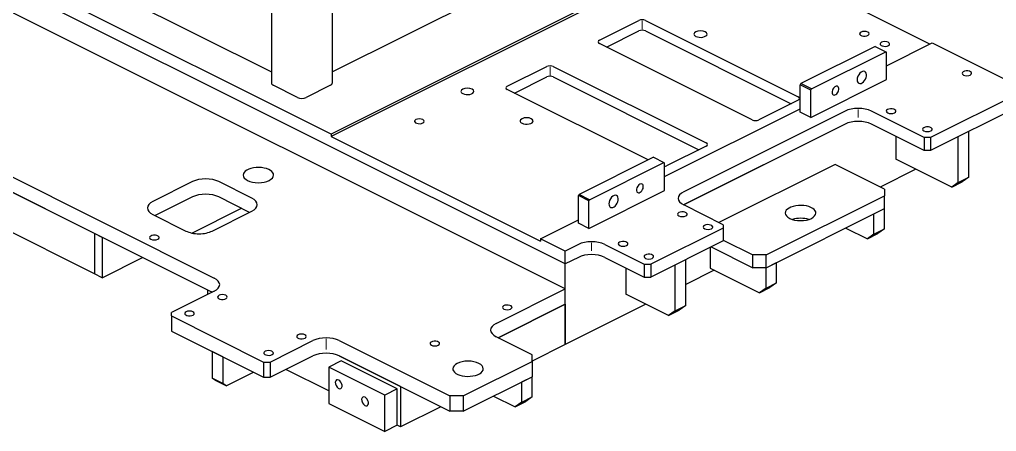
# Model space of a CAD drawing. Extents: x 0 to 1248, y -10 to 833.
# Drawn here: x 1000.5 to 1131.6, y 153.4 to 208.7 of the extents above; entities that cross this region are included whole.
import ezdxf

# ---------------------------------------------------------------- set-up
doc = ezdxf.new("R2010")
doc.units = 0
doc.layers.get('0').update_dxf_attribs({"lineweight": 13})

msp = doc.modelspace()

# ---------------------------------------------------------------- linework, layer by layer
at = {"color": 7, "lineweight": 25}
for p, q in [((1042.4691, 247.388), (1042.4691, 200.1656)), ((1073.7364, 175.8945), (951.7604, 236.8825)), ((1073.7364, 175.8945), (951.7604, 236.8825)), ((1073.7364, 172.5387), (951.7604, 233.5267)), ((1042.3143, 193.3376), (983.1825, 222.9035)), ((1042.4691, 201.6793), (1081.3378, 221.1137)), ((998.9598, 219.3459), (1034.293, 201.6793)), ((1094.9054, 219.6331), (1042.3143, 193.3376)), ((1094.9054, 219.3084), (1042.3143, 193.0129)), ((1122.6881, 205.417), (1094.9054, 219.3084)), ((1034.293, 217.2053), (1034.293, 200.1656)), ((954.6773, 209.9712), (1026.6254, 173.9971)), ((1078.3326, 205.9397), (1083.6359, 208.5913)), ((1084.5197, 208.5913), (1105.0258, 198.3383)), ((954.6773, 207.9144), (1026.3363, 172.0848)), ((1079.2979, 205.015), (1083.6359, 207.184)), ((1084.5197, 207.184), (1104.0605, 197.4136)), ((1098.8387, 195.2447), (1078.3326, 205.4977)), ((1115.3673, 205.1035), (1105.3794, 200.1096)), ((1115.3673, 205.1035), (1116.7815, 204.3964)), ((1116.8699, 202.5079), (1123.0129, 205.5794)), ((1123.0129, 205.5794), (1126.3274, 203.9221)), ((1106.7936, 199.4025), (1116.7815, 204.3964)), ((1116.7815, 204.3964), (1116.8699, 204.3324)), ((1116.8699, 200.6517), (1116.8699, 204.3324)), ((1126.3274, 203.9221), (1135.1663, 199.5027)), ((1065.9582, 199.7525), (1071.2615, 202.4041)), ((1072.1454, 202.4041), (1092.6515, 192.1511)), ((1066.9235, 198.8279), (1071.2615, 200.9968)), ((1072.1454, 200.9968), (1091.6861, 191.2265)), ((1106.7052, 195.5694), (1116.8699, 200.6517)), ((1010.5387, 179.9836), (970.7639, 199.871)), ((1037.8153, 198.2388), (1034.5273, 199.8828)), ((1042.2348, 199.8828), (1038.9467, 198.2388)), ((1105.3794, 200.1096), (1105.291, 199.9571)), ((1106.7052, 199.25), (1105.291, 199.9571)), ((1105.291, 196.2765), (1105.291, 199.9571)), ((1106.7936, 199.4025), (1105.3794, 200.1096)), ((1106.7052, 199.25), (1106.7936, 199.4025)), ((1084.8697, 189.8548), (1065.9582, 199.3105)), ((1106.7052, 195.5694), (1106.7052, 199.25)), ((1135.1663, 199.0608), (1122.7919, 192.8736)), ((1087.083, 187.6145), (1105.291, 196.7185)), ((1105.0258, 197.8963), (1099.7225, 195.2447)), ((1135.1663, 197.3287), (1122.7919, 191.1415)), ((1111.3014, 196.4091), (1089.6463, 185.5815)), ((1106.7052, 195.5694), (1105.291, 196.2765)), ((1121.908, 192.8736), (1114.8369, 196.4091)), ((1111.3014, 194.6771), (1089.6109, 183.8318)), ((1111.3014, 194.6771), (1089.6463, 183.8495)), ((1121.908, 191.1415), (1114.8369, 194.6771)), ((1042.3143, 193.3376), (1042.3143, 193.0129)), ((1042.3143, 193.0129), (1070.4218, 178.9591)), ((1118.1073, 193.0419), (1118.1073, 189.961)), ((1121.908, 192.8736), (1121.908, 191.1415)), ((1122.7919, 192.8736), (1121.908, 192.8736)), ((1122.7919, 192.8736), (1122.7919, 191.1415)), ((1126.5042, 186.8451), (1126.5042, 192.9977)), ((1127.9184, 187.5522), (1127.9184, 193.7048)), ((1092.6515, 191.7091), (1087.3482, 189.0575)), ((1085.5804, 190.2101), (1075.5925, 185.2161)), ((1085.5804, 190.2101), (1086.9946, 189.503)), ((1122.7919, 191.1415), (1121.908, 191.1415)), ((1077.0067, 184.509), (1086.9946, 189.503)), ((1086.9946, 189.503), (1087.083, 189.4389)), ((1087.083, 185.7583), (1087.083, 189.4389)), ((1109.9756, 189.251), (1094.3737, 181.4501)), ((1116.6047, 185.9364), (1109.9756, 189.251)), ((1125.6203, 186.2045), (1118.1073, 189.961)), ((1120.8136, 188.6079), (1116.0378, 186.2199)), ((1126.5042, 186.8451), (1127.9184, 187.5522)), ((1127.9184, 187.5522), (1127.0345, 186.9116)), ((1010.5387, 174.571), (986.2319, 186.7244)), ((1023.7086, 186.946), (1018.4053, 184.2943)), ((1031.6635, 184.7363), (1027.2441, 186.946)), ((1125.6203, 186.2045), (1127.0345, 186.9116)), ((1126.5042, 186.8451), (1125.6203, 186.2045)), ((1075.5925, 185.2161), (1075.5041, 185.0637)), ((1076.9183, 184.3566), (1075.5041, 185.0637)), ((1075.5041, 181.3831), (1075.5041, 185.0637)), ((1077.0067, 184.509), (1075.5925, 185.2161)), ((1076.9183, 180.676), (1087.083, 185.7583)), ((1100.6948, 177.0976), (1116.6047, 185.0526)), ((1116.6047, 185.9364), (1116.6047, 185.0526)), ((1116.6047, 183.3205), (1116.6047, 185.0526)), ((1023.7086, 184.8892), (1018.6943, 182.3821)), ((1031.3745, 182.824), (1027.2441, 184.8892)), ((1076.9183, 184.3566), (1077.0067, 184.509)), ((1076.9183, 180.676), (1076.9183, 184.3566)), ((1094.9496, 181.1621), (1089.6463, 183.8138)), ((1018.4053, 182.5266), (1022.8247, 180.3169)), ((1023.6175, 180.0497), (1030.2703, 183.3761)), ((1026.3602, 180.3169), (1031.6635, 182.9685)), ((1100.6948, 175.3656), (1116.6047, 183.3205)), ((1115.1905, 182.6134), (1116.6047, 183.3205)), ((1115.1905, 179.9071), (1115.1905, 182.6134)), ((1116.6047, 180.6142), (1116.6047, 183.3205)), ((1070.4218, 179.2839), (1075.5041, 181.825)), ((1076.9183, 180.676), (1075.5041, 181.3831)), ((1094.9496, 181.1621), (1094.9496, 180.7202)), ((1011.5994, 179.4533), (1010.5387, 179.9836)), ((1010.5387, 179.9836), (1010.5387, 174.571)), ((1010.5387, 179.9836), (1010.5387, 174.571)), ((1094.9496, 180.7202), (1085.2268, 175.8588)), ((1094.9496, 180.7202), (1094.9496, 178.9881)), ((1111.4016, 180.719), (1114.3066, 179.2665)), ((1114.3066, 179.2665), (1115.7208, 179.9736)), ((1115.1905, 179.9071), (1114.3066, 179.2665)), ((1115.1905, 179.9071), (1116.6047, 180.6142)), ((1116.6047, 180.6142), (1115.7208, 179.9736)), ((1011.5994, 179.4533), (1011.5994, 174.0406)), ((1070.4218, 179.2839), (1070.4218, 178.9591)), ((1073.7364, 177.6266), (1070.4218, 179.2839)), ((1075.5041, 178.5105), (1073.7364, 177.6266)), ((1079.0397, 178.5105), (1084.343, 175.8588)), ((1094.9496, 178.9881), (1085.2268, 174.1268)), ((1094.9496, 179.0864), (1098.927, 177.0976)), ((1073.7364, 175.8945), (1073.7364, 177.6266)), ((1093.344, 178.1571), (1093.1818, 178.0395)), ((1093.1818, 178.0395), (1093.1818, 175.3332)), ((1093.3157, 178.1712), (1098.927, 175.3656)), ((1098.927, 175.3656), (1098.927, 177.0976)), ((1100.6948, 177.0976), (1098.927, 177.0976)), ((1100.6948, 175.3656), (1100.6948, 177.0976)), ((1011.5994, 174.0406), (1017.012, 176.747)), ((1075.5041, 176.7784), (1073.7364, 175.8945)), ((1075.5041, 176.7784), (1073.7364, 175.8945)), ((1073.7364, 165.0692), (1073.7364, 175.8945)), ((1073.7364, 165.0692), (1073.7364, 175.8945)), ((1079.0397, 176.7784), (1084.343, 174.1268)), ((1084.343, 175.8588), (1084.343, 174.1268)), ((1084.343, 175.8588), (1085.2268, 175.8588)), ((1085.2268, 175.8588), (1085.2268, 174.1268)), ((1088.4972, 169.6094), (1088.4972, 175.762)), ((1089.9114, 170.3165), (1089.9114, 176.4691)), ((1100.6948, 175.3656), (1102.109, 176.0727)), ((1102.109, 173.3663), (1102.109, 176.0727)), ((1011.5994, 174.0406), (1010.5387, 174.571)), ((1081.8681, 175.3642), (1081.8681, 171.8414)), ((1093.7231, 175.0626), (1089.9114, 173.1567)), ((1093.1818, 175.3332), (1099.8109, 172.0186)), ((1100.6948, 175.3656), (1098.927, 175.3656)), ((1100.6948, 172.6592), (1100.6948, 175.3656)), ((1084.343, 174.1268), (1085.2268, 174.1268)), ((1100.6948, 172.6592), (1102.109, 173.3663)), ((1102.109, 173.3663), (1101.2251, 172.7257)), ((1026.6254, 172.2293), (1020.8801, 169.3567)), ((1026.3363, 172.0848), (1025.7415, 172.3822)), ((1025.7415, 172.3822), (1025.7415, 171.7874)), ((1064.4556, 167.8983), (1073.7364, 172.5387)), ((1073.7364, 170.4819), (1073.7364, 172.5387)), ((1087.6133, 168.9688), (1081.8681, 171.8414)), ((1099.8109, 172.0186), (1101.2251, 172.7257)), ((1100.6948, 172.6592), (1099.8109, 172.0186)), ((1064.7446, 165.986), (1073.7364, 170.4819)), ((1073.7364, 170.4819), (1064.7446, 165.986)), ((1084.5744, 170.4882), (1073.7364, 165.0692)), ((1073.7364, 170.4819), (1073.7364, 165.0692)), ((1073.7364, 170.4819), (1073.7364, 165.0692)), ((1020.8801, 168.9148), (1020.8801, 169.3567)), ((1087.6133, 168.9688), (1089.0275, 169.6759)), ((1088.4972, 169.6094), (1087.6133, 168.9688)), ((1088.4972, 169.6094), (1089.9114, 170.3165)), ((1089.9114, 170.3165), (1089.0275, 169.6759)), ((1020.8801, 168.9148), (1033.2545, 162.7276)), ((1020.8801, 168.9148), (1020.8801, 166.858)), ((1020.8801, 166.858), (1033.2545, 160.6708)), ((1034.1384, 162.7276), (1039.8836, 165.6002)), ((1043.4192, 165.6002), (1051.6393, 161.4901)), ((1069.3169, 163.6999), (1064.4556, 166.1305)), ((1027.7744, 163.4108), (1026.3602, 164.1179)), ((1026.3602, 164.1179), (1026.3602, 160.5456)), ((1073.7364, 165.0692), (1069.3169, 162.8595)), ((1027.7744, 163.4108), (1027.7744, 159.8385)), ((1033.2545, 162.7276), (1034.1384, 162.7276)), ((1033.2545, 162.7276), (1033.2545, 160.6708)), ((1034.1384, 160.6708), (1039.8836, 163.5434)), ((1034.1384, 162.7276), (1034.1384, 160.6708)), ((1043.6843, 162.8695), (1042.0049, 162.0299)), ((1043.4192, 163.5434), (1051.6393, 159.4333)), ((1051.6393, 159.4333), (1043.4192, 163.5434)), ((1051.1973, 159.113), (1043.6843, 162.8695)), ((1060.0362, 158.1756), (1069.3169, 162.816)), ((1069.3169, 162.816), (1069.3169, 163.6999)), ((1069.3169, 162.816), (1069.3169, 160.7592)), ((1028.2164, 159.5182), (1031.888, 161.354)), ((1042.0049, 158.8378), (1036.2387, 161.721)), ((1049.518, 158.2734), (1042.0049, 162.0299)), ((1042.0049, 162.0299), (1042.0049, 157.1585)), ((1051.6393, 161.4901), (1058.2684, 158.1756)), ((1027.7744, 159.8385), (1026.3602, 160.5456)), ((1026.8021, 160.2253), (1026.3602, 160.5456)), ((1028.2164, 159.5182), (1026.8021, 160.2253)), ((1033.2545, 160.6708), (1034.1384, 160.6708)), ((1060.0362, 156.1188), (1069.3169, 160.7592)), ((1067.9027, 160.0521), (1069.3169, 160.7592)), ((1067.9027, 157.3457), (1067.9027, 160.0521)), ((1069.3169, 158.0528), (1069.3169, 160.7592)), ((1028.2164, 159.5182), (1027.7744, 159.8385)), ((1051.1973, 159.113), (1049.518, 158.2734)), ((1051.1973, 154.2416), (1051.1973, 159.113)), ((1051.6393, 159.4333), (1058.2684, 156.1188)), ((1051.6393, 159.4333), (1051.6393, 154.0207)), ((1051.6393, 159.4333), (1051.6393, 154.0207)), ((1049.518, 153.402), (1049.518, 158.2734)), ((1058.2684, 158.1756), (1058.2684, 156.1188)), ((1060.0362, 158.1756), (1058.2684, 158.1756)), ((1060.0362, 158.1756), (1060.0362, 156.1188)), ((1064.1139, 158.1576), (1067.0188, 156.7051)), ((1067.0188, 156.7051), (1068.4331, 157.4122)), ((1067.9027, 157.3457), (1069.3169, 158.0528)), ((1069.3169, 158.0528), (1068.4331, 157.4122)), ((1042.0049, 157.1585), (1049.518, 153.402)), ((1057.0519, 156.727), (1051.6393, 154.0207)), ((1060.0362, 156.1188), (1058.2684, 156.1188)), ((1067.9027, 157.3457), (1067.0188, 156.7051)), ((1051.1973, 154.2416), (1049.518, 153.402)), ((1051.6393, 154.0207), (1051.1973, 154.2416))]:
    msp.add_line(p, q, dxfattribs=at)
at = {"color": 7, "lineweight": 13}
for p, q in [((1084.0778, 207.405), (1084.0778, 208.5578)), ((1071.7034, 201.2178), (1071.7034, 202.3706)), ((1113.0692, 195.5609), (1113.0692, 196.6502)), ((1077.2719, 177.6623), (1077.2719, 178.7516)), ((1041.6514, 164.4273), (1041.6514, 165.8413))]:
    msp.add_line(p, q, dxfattribs=at)
at = {"color": 7, "lineweight": 25}
for centre, major_axis, ratio, start_param, end_param in [((1084.0778, 208.3703), (0.625, 0), 0.5, 0.78539821, 2.35619453), ((1084.0778, 206.963), (0.625, 0), 0.5, 0.78539821, 2.35619453), ((1078.7745, 205.7187), (0.625, 0), 0.5, 2.35619453, 3.14159265), ((1091.9002, 206.7572), (0.875, 0), 0.5, 0.00000004, 3.14159265), ((1091.9002, 206.7572), (0.875, 0), 0.5, 3.14159265, 3.92699086), ((1091.9002, 206.7572), (0.875, 0), 0.5, 3.92699086, 6.28318531), ((1113.9089, 206.8014), (0.6438, 0), 0.5, 6.28315622, 9.42474887), ((1113.9089, 206.8014), (0.6438, 0), 0.5, 3.14156357, 3.42699086), ((1113.9089, 206.8014), (0.6438, 0), 0.5, 3.42699086, 6.28315622), ((1078.7745, 205.7187), (0.625, 0), 0.5, 3.14159265, 3.92699086), ((1116.6489, 205.4314), (0.6438, 0), 0.5, 6.28315622, 9.42474887), ((1116.6489, 205.4314), (0.6438, 0), 0.5, 3.14156357, 3.42699086), ((1116.6489, 205.4314), (0.6438, 0), 0.5, 3.42699086, 6.28315622), ((1071.7034, 202.1831), (0.625, 0), 0.5, 0.78539821, 2.35619453), ((1071.7034, 200.7759), (0.625, 0), 0.5, 0.78539821, 2.35619453), ((1113.5553, 200.943), (-0.3969, -0.7938), 0.612372, 3.14158461, 5.39710817), ((1113.5553, 200.943), (-0.3969, -0.7938), 0.612372, 6.28317726, 9.42476992), ((1127.6533, 201.4914), (0.6438, 0), 0.5, 0.28539821, 3.14156357), ((1127.6533, 201.4914), (0.6438, 0), 0.5, 3.14156357, 6.28315622), ((1127.6533, 201.4914), (0.6438, 0), 0.5, 6.28315622, 6.56858351), ((1035.093, 200.1656), (-0.8, 0), 0.5, 0.00000004, 0.78539821), ((1041.6691, 200.1656), (-0.8, 0), 0.5, 2.35619453, 3.14159265), ((1060.6107, 199.0675), (0.875, 0), 0.5, 0.00000004, 3.14159265), ((1066.4001, 199.5315), (0.625, 0), 0.5, 2.35619453, 3.14159265), ((1066.4001, 199.5315), (0.625, 0), 0.5, 3.14159265, 3.92699086), ((1110.0198, 199.1753), (-0.2879, -0.5758), 0.612372, 3.14165486, 4.89710817), ((1110.0198, 199.1753), (-0.2879, -0.5758), 0.612372, 0.0000622, 3.14165486), ((1113.5553, 200.943), (-0.3969, -0.7938), 0.612372, 5.39710817, 6.28317726), ((1038.381, 198.5216), (-0.8, 0), 0.5, 0.78539821, 2.35619453), ((1060.6107, 199.0675), (0.875, 0), 0.5, 3.14159265, 3.92699086), ((1060.6107, 199.0675), (0.875, 0), 0.5, 3.92699086, 6.28318531), ((1104.5839, 198.1173), (0.625, 0), 0.5, 0.00000004, 0.78539821), ((1104.5839, 198.1173), (0.625, 0), 0.5, 5.49778719, 6.28318531), ((1110.0198, 199.1753), (-0.2879, -0.5758), 0.612372, 4.89710817, 6.28324751), ((1113.0692, 195.5252), (2.5, 0), 0.5, 0.78539821, 2.35619453), ((1117.4886, 196.4091), (0.6438, 0), 0.5, 0.28539821, 3.14156357), ((1068.5656, 195.09), (0.875, 0), 0.5, 0.00000004, 3.14159265), ((1117.4886, 196.4091), (0.6438, 0), 0.5, 3.14156357, 6.28315622), ((1117.4886, 196.4091), (0.6438, 0), 0.5, 6.28315622, 6.56858351), ((1054.1583, 195.0458), (0.6438, 0), 0.5, 6.28315622, 9.42474887), ((1054.1583, 195.0458), (0.6438, 0), 0.5, 3.14156357, 3.42699086), ((1054.1583, 195.0458), (0.6438, 0), 0.5, 3.42699086, 6.28315622), ((1068.5656, 195.09), (0.875, 0), 0.5, 3.14159265, 3.92699086), ((1068.5656, 195.09), (0.875, 0), 0.5, 3.92699086, 6.28318531), ((1099.2806, 195.4656), (0.625, 0), 0.5, 3.92699086, 5.49778719), ((1113.0692, 193.7932), (2.5, 0), 0.5, 0.78539821, 2.35619453), ((1122.35, 193.9784), (0.6438, 0), 0.5, 0.28539821, 3.14156357), ((1122.35, 193.9784), (0.6438, 0), 0.5, 3.14156357, 6.28315622), ((1122.35, 193.9784), (0.6438, 0), 0.5, 6.28315622, 6.56858351), ((1092.2095, 191.9301), (0.625, 0), 0.5, 0.00000004, 0.78539821), ((1092.2095, 191.9301), (0.625, 0), 0.5, 5.49778719, 6.28318531), ((1032.5474, 187.8299), (2.047, 0), 0.5, 0.28539821, 3.14156357), ((1086.9062, 189.2784), (0.625, 0), 0.5, 4.99914604, 5.49778719), ((1032.5474, 187.8299), (2.047, 0), 0.5, 3.14156357, 6.28315622), ((1032.5474, 187.8299), (2.047, 0), 0.5, 6.28315622, 6.56858351), ((1025.4763, 186.0621), (2.5, 0), 0.5, 0.78539821, 2.35619453), ((1083.7684, 186.0496), (-0.2879, -0.5758), 0.612372, 3.14155416, 5.89710817), ((1083.7684, 186.0496), (-0.2879, -0.5758), 0.612372, 6.28314681, 9.42473947), ((1025.4763, 184.0053), (2.5, 0), 0.5, 0.78539821, 2.35619453), ((1080.2329, 184.2818), (-0.3969, -0.7938), 0.612372, 3.14158461, 5.39710817), ((1080.2329, 184.2818), (-0.3969, -0.7938), 0.612372, 6.28317726, 9.42476992), ((1083.7684, 186.0496), (-0.2879, -0.5758), 0.612372, 5.89710817, 6.28314681), ((1091.414, 184.6977), (2.5, 0), 0.5, 2.35619453, 3.14159265), ((1020.173, 183.4105), (2.5, 0), 0.5, 2.35619453, 3.14159265), ((1029.8957, 183.8524), (2.5, 0), 0.5, 0.00000004, 0.78539821), ((1029.8957, 183.8524), (2.5, 0), 0.5, 5.49778719, 6.28318531), ((1080.2329, 184.2818), (-0.3969, -0.7938), 0.612372, 5.39710817, 6.28317726), ((1091.414, 184.6977), (2.5, 0), 0.5, 3.14159265, 3.92699086), ((1091.414, 182.9656), (2.5, 0), 0.5, 2.35619453, 2.37620036), ((1105.3352, 182.7324), (2.047, 0), 0.5, 0.28539821, 3.14156357), ((1020.173, 183.4105), (2.5, 0), 0.5, 3.14159265, 3.92699086), ((1089.4695, 182.5763), (0.6438, 0), 0.5, 0.28539821, 3.14156357), ((1089.4695, 182.5763), (0.6438, 0), 0.5, 3.14156357, 6.28315622), ((1089.4695, 182.5763), (0.6438, 0), 0.5, 6.28315622, 6.56858351), ((1105.3352, 182.7324), (2.047, 0), 0.5, 3.14156357, 6.28315622), ((1105.3352, 182.7324), (2.047, 0), 0.5, 6.28315622, 6.56858351), ((1092.9166, 180.8528), (0.6438, 0), 0.5, 0.28539821, 3.14156357), ((1105.3352, 181.0003), (2.047, 0), 0.5, 1.00869975, 2.13289289), ((1018.582, 179.433), (0.6438, 0), 0.5, 0.28539821, 3.14156357), ((1024.5924, 181.2008), (2.5, 0), 0.5, 3.92699086, 5.49778719), ((1092.9166, 180.8528), (0.6438, 0), 0.5, 3.14156357, 6.28315622), ((1092.9166, 180.8528), (0.6438, 0), 0.5, 6.28315622, 6.56858351), ((1018.582, 179.433), (0.6438, 0), 0.5, 3.14156357, 6.28315622), ((1018.582, 179.433), (0.6438, 0), 0.5, 6.28315622, 6.56858351), ((1077.2719, 177.6266), (2.5, 0), 0.5, 0.78539821, 2.35619453), ((1081.5145, 178.5989), (0.6438, 0), 0.5, 0.28539821, 3.14156357), ((1081.5145, 178.5989), (0.6438, 0), 0.5, 3.14156357, 6.28315622), ((1081.5145, 178.5989), (0.6438, 0), 0.5, 6.28315622, 6.56858351), ((1077.2719, 175.8945), (2.5, 0), 0.5, 0.78539821, 2.35619453), ((1084.9617, 176.8753), (0.6438, 0), 0.5, 0.28539821, 3.14156357), ((1084.9617, 176.8753), (0.6438, 0), 0.5, 3.14156357, 6.28315622), ((1084.9617, 176.8753), (0.6438, 0), 0.5, 6.28315622, 6.56858351), ((1024.8576, 173.1132), (2.5, 0), 0.5, 0.00000004, 0.78539821), ((1024.8576, 173.1132), (2.5, 0), 0.5, 5.49778719, 6.28318531), ((1027.7302, 171.4559), (0.6438, 0), 0.5, 6.28315622, 9.42474887), ((1027.7302, 171.4559), (0.6438, 0), 0.5, 3.14156357, 3.42699086), ((1027.7302, 171.4559), (0.6438, 0), 0.5, 3.42699086, 6.28315622), ((1023.3108, 169.2462), (0.6438, 0), 0.5, 6.28315622, 9.42474887), ((1023.3108, 169.2462), (0.6438, 0), 0.5, 3.14156357, 3.42699086), ((1023.3108, 169.2462), (0.6438, 0), 0.5, 3.42699086, 6.28315622), ((1065.9582, 170.0638), (0.6438, 0), 0.5, 0.28539821, 3.14156357), ((1065.9582, 170.0638), (0.6438, 0), 0.5, 3.14156357, 6.28315622), ((1065.9582, 170.0638), (0.6438, 0), 0.5, 6.28315622, 6.56858351), ((1066.2234, 167.0144), (2.5, 0), 0.5, 2.35619453, 3.14159265), ((1066.2234, 167.0144), (2.5, 0), 0.5, 3.14159265, 3.92699086), ((1038.3368, 166.1526), (0.6438, 0), 0.5, 6.28315622, 9.42474887), ((1038.3368, 166.1526), (0.6438, 0), 0.5, 3.14156357, 3.42699086), ((1038.3368, 166.1526), (0.6438, 0), 0.5, 3.42699086, 6.28315622), ((1041.6514, 164.7163), (2.5, 0), 0.5, 0.78539821, 2.35619453), ((1056.2355, 165.2025), (0.6438, 0), 0.5, 0.28539821, 3.14156357), ((1056.2355, 165.2025), (0.6438, 0), 0.5, 6.28315622, 6.56858351), ((1033.9174, 163.9429), (0.6438, 0), 0.5, 6.28315622, 9.42474887), ((1033.9174, 163.9429), (0.6438, 0), 0.5, 3.14156357, 3.42699086), ((1033.9174, 163.9429), (0.6438, 0), 0.5, 3.42699086, 6.28315622), ((1056.2355, 165.2025), (0.6438, 0), 0.5, 3.14156357, 6.28315622), ((1041.6514, 162.6595), (2.5, 0), 0.5, 0.78539821, 2.35619453), ((1060.6991, 161.8216), (2.047, 0), 0.5, 6.28315622, 9.42474887), ((1060.6991, 161.8216), (2.047, 0), 0.5, 3.14156357, 3.42699086), ((1060.6991, 161.8216), (2.047, 0), 0.5, 3.42699086, 6.28315622), ((1043.3308, 159.7431), (0.2879, -0.5758), 0.612372, 3.14163115, 6.2832238), ((1043.3308, 159.7431), (0.2879, -0.5758), 0.612372, 0.38607709, 3.14163115), ((1043.3308, 159.7431), (0.2879, -0.5758), 0.612372, 0.0000385, 0.38607709), ((1046.8663, 157.4341), (0.2879, -0.5758), 0.612372, 3.14163115, 6.2832238), ((1046.8663, 157.4341), (0.2879, -0.5758), 0.612372, 0.38607709, 3.14163115), ((1046.8663, 157.4341), (0.2879, -0.5758), 0.612372, 0.0000385, 0.38607709)]:
    msp.add_ellipse(centre, major_axis=major_axis, ratio=ratio, start_param=start_param, end_param=end_param, dxfattribs=at)

doc.saveas('drawing.dxf')
